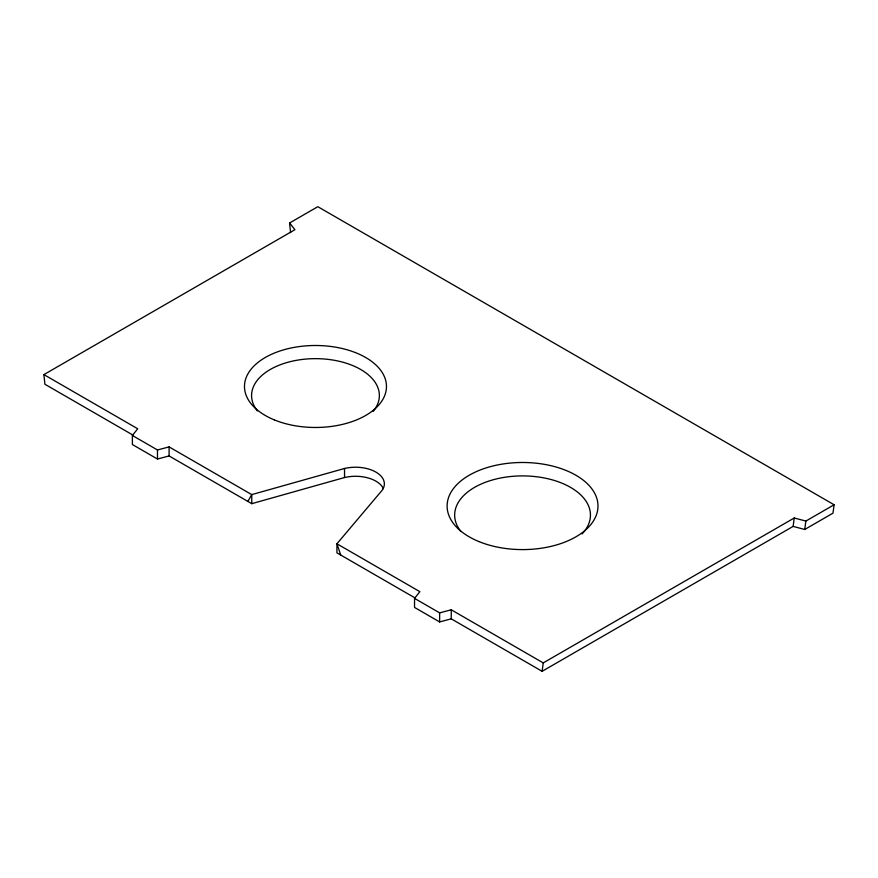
<?xml version="1.0" encoding="UTF-8"?>
<svg xmlns="http://www.w3.org/2000/svg" width="878" height="878" viewBox="0 0 878 878"><rect width="100%" height="100%" fill="white"/><g stroke="black" fill="none" stroke-linecap="round" stroke-linejoin="round"><path stroke-width="1.32" d="M247.87 501.426L251.756 494.61L344.538 468.479A28.842 16.649 0 0 1 375.916 472.101A28.842 16.649 0 0 1 382.193 490.22L336.922 543.789L419.871 591.673L414.537 598.379L414.537 607.433L439.637 621.931L451.248 618.847L542.121 671.308L543.241 662.901L794.25 517.987L805.861 521.071L834.1 504.762L317.814 206.692L289.575 222.99L290.574 232.626M542.121 671.308L793.119 526.394L794.25 517.987M793.119 526.394L804.731 529.478L805.861 521.071M834.1 504.762L832.97 513.169L804.731 529.478M383.368 488.607A28.842 16.649 0 0 0 344.538 477.533L251.756 503.676L169.092 455.945L157.48 459.029L132.38 444.531L132.38 435.477L137.714 428.771L43.9 374.61L294.909 229.696L289.575 222.99M132.38 435.477L157.48 449.975L169.092 446.891L251.756 494.61L251.756 503.676M414.537 598.379L439.637 612.866L451.248 609.793L543.241 662.901M133.017 435.126L44.899 384.246L43.9 374.61M415.151 598.006L336.922 552.844L336.922 543.789L340.741 555.05M451.248 609.793L451.248 618.847M439.637 612.866L439.637 621.931M344.538 468.479L344.538 477.533M169.092 446.891L169.092 455.945M157.48 449.975L157.48 459.029M460.818 531.409A67.891 39.192 0 0 1 525.011 475.931A67.891 39.192 0 0 1 582.081 533.945M257.397 410.915A63.896 36.887 0 0 1 315.871 358.652A63.896 36.887 0 0 1 373.216 411.332M274.386 419.914A70.997 40.992 0 0 0 386.155 390.315A70.997 40.992 0 0 0 285.877 349.224A70.997 40.992 0 0 0 274.386 419.914M478.85 541.539A75.431 43.549 0 0 0 597.655 510.14A75.431 43.549 0 0 0 491.164 466.437A75.431 43.549 0 0 0 478.85 541.539"/></g></svg>
